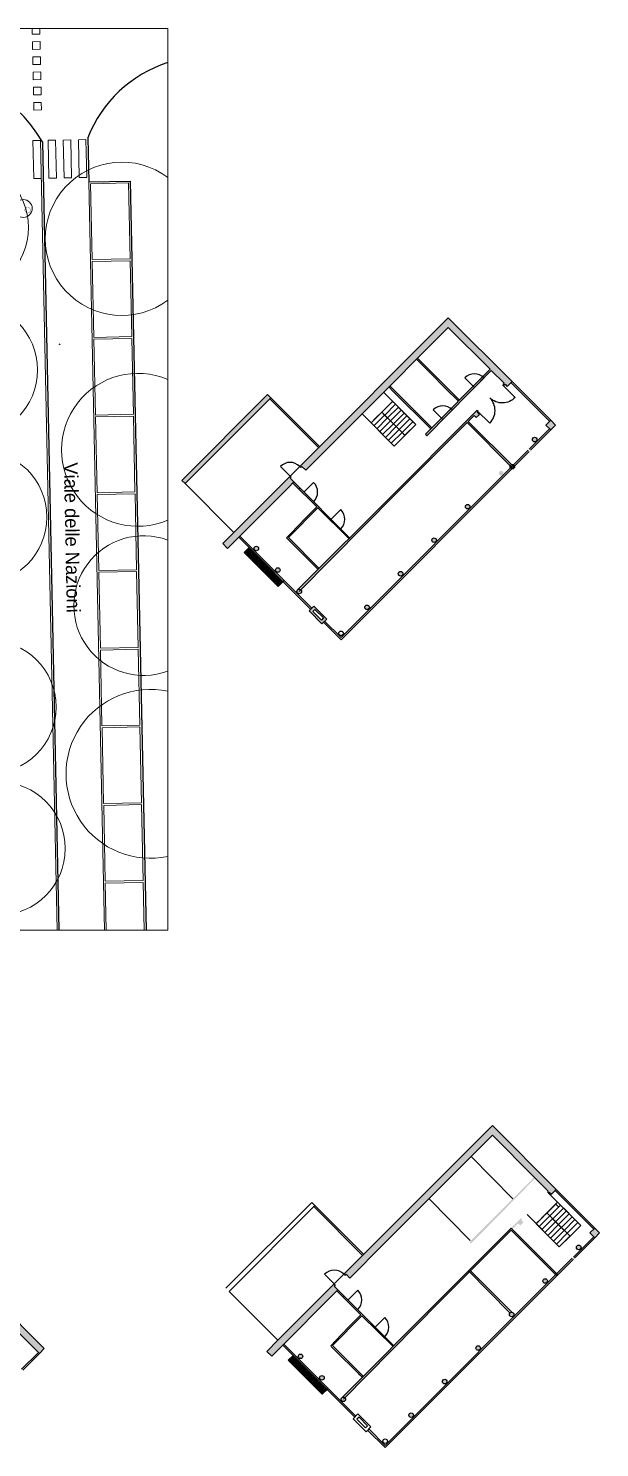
# Model space of a CAD drawing. Header units: millimetres. Extents: x 1055 to 35274, y -3049 to 16218.
# Drawn here: x 8588 to 12356, y -2287 to 7062 of the extents above; entities that cross this region are included whole.
import ezdxf

# ---------------------------------------------------------------- set-up
doc = ezdxf.new("R2010")
doc.units = ezdxf.units.MM
for name, color, linetype in [('1', 1, 'Continuous'), ('glass', 4, 'Continuous'), ('infissi', 8, 'Continuous'), ('linee a vista', 5, 'Continuous'), ('sectioned walls', 7, 'Continuous')]:
    doc.layers.add(name, color=color, linetype=linetype)
for name, color, linetype, lineweight in [('Alberi', 84, 'Continuous', 9), ('Cartiglio', 8, 'Continuous', 9), ('L2_VISTA', 2, 'Continuous', 25), ('L2_VISTA_SOTTILI', 1, 'Continuous', 9), ('Testo', 8, 'Continuous', 9)]:
    doc.layers.add(name, color=color, linetype=linetype, lineweight=lineweight)
doc.styles.get("Standard").update_dxf_attribs({"font": 'arial.ttf'})
pattern_1 = [(0, (-2e-12, 0), (0, 6.985), [5.08, -1.905]), (90, (-2e-12, 0), (-6.985, 4e-16), [5.08, -1.905])]
pattern_2 = [(0, (290.721, -5321.4404), (0, 6.985), [5.08, -1.905]), (90, (290.721, -5321.4404), (-6.985, 4e-16), [5.08, -1.905])]

# ---------------------------------------------------------------- blocks, each defined once
blk = doc.blocks.new('door')
at = {"layer": 'infissi'}
blk.add_line((0, 0), (-82.8, 82.8), dxfattribs=at)
blk.add_arc((-1.4, -2.1), 117.6, 133.79336, 224.77391, dxfattribs=at)
blk = doc.blocks.new('COCO')
at = {"layer": '1'}
for p, q in [((-1802, 258), (-1909, 140)), ((-1760, 269), (-1836, 95)), ((-1784, 262), (-1834, 312)), ((-1714, 281), (-1776, 347)), ((-1688, 287), (-1770, 54)), ((-1649, 296), (-1726, 378)), ((-1624, 302), (-1705, 14)), ((-1591, 309), (-1670, 408)), ((-1552, 318), (-1638, -27)), ((-1537, 321), (-1602, 425)), ((-1488, 332), (-1562, -74)), ((-1468, 337), (-1543, 440)), ((-1440, 341), (-1486, -121)), ((-1399, 346), (-1485, 455)), ((-1353, 352), (-1430, 469)), ((-1393, 347), (-1400, -120)), ((-1258, 364), (-1380, 481)), ((-1343, 353), (-1296, -114)), ((-1168, 362), (-1276, 508)), ((-1266, 364), (-1241, -110)), ((-1109, 361), (-1204, 526)), ((-1161, 362), (-1184, -107)), ((-1074, 360), (-1120, -103)), ((-1023, 350), (-1110, 515)), ((-1001, 346), (-1064, -99)), ((-961, 338), (-1032, 503)), ((-922, 330), (-1000, -95)), ((-849, 311), (-961, -93)), ((-885, 323), (-953, 492)), ((-784, 289), (-889, -88)), ((-796, 293), (-875, 480)), ((-715, 266), (-825, -84)), ((-708, 264), (-808, 471)), ((-653, 244), (-760, -80)), ((-647, 242), (-745, 461)), ((-587, 217), (-705, -75)), ((-701, 1613), (-703, 1749)), ((-571, 210), (-665, 450)), ((-653, 1560), (-589, 1732)), ((-522, 190), (-641, -69)), ((-620, 1524), (-502, 1718)), ((-508, 184), (-591, 439)), ((-581, 1481), (-385, 1688)), ((-465, 166), (-569, -62)), ((-538, 1425), (-342, 1619)), ((-432, 153), (-528, 407)), ((-494, 1365), (-308, 1564)), ((-409, 143), (-490, -55)), ((-461, 1316), (-263, 1492)), ((-341, 100), (-436, 354)), ((-423, 1244), (-218, 1419)), ((-336, 111), (-401, -46)), ((-387, 1179), (-186, 1367)), ((-285, 89), (-365, 313)), ((-357, 1103), (-145, 1302)), ((-277, 85), (-347, -41)), ((-332, 1039), (-109, 1244)), ((-314, 993), (-85, 1192)), ((-294, 929), (-72, 1136)), ((-225, 62), (-286, -36)), ((-271, 853), (-54, 1060)), ((-225, 62), (-268, 257)), ((-246, 775), (-34, 970)), ((-171, 38), (-226, -30)), ((-221, 688), (-14, 883)), ((-204, 624), (-1, 827)), ((-157, 32), (-191, 212)), ((-185, 555), (17, 751)), ((-129, 20), (-172, -25)), ((-162, 467), (35, 673)), ((-149, 421), (48, 617)), ((-108, 10), (-131, 126)), ((-130, 346), (60, 562)), ((-107, 259), (72, 435)), ((-82, 160), (43, 310)), ((-65, 93), (3, 137)), ((47, 69), (7, 150)), ((83, 104), (25, 220)), ((123, 144), (50, 322)), ((60, 81), (150, 40)), ((73, -30), (109, 41)), ((176, 196), (87, 466)), ((95, 116), (221, 59)), ((141, -40), (277, 100)), ((147, 167), (313, 59)), ((247, 264), (148, 548)), ((193, 212), (359, 116)), ((312, 325), (209, 614)), ((234, 252), (416, 151)), ((242, -55), (398, 143)), ((378, 387), (263, 673)), ((300, 314), (475, 175)), ((443, 447), (318, 733)), ((331, -67), (526, 145)), ((341, 352), (475, 208)), ((507, 500), (380, 800)), ((402, 409), (624, 267)), ((408, -79), (581, 139)), ((577, 557), (441, 867)), ((450, 454), (647, 323)), ((455, -86), (638, 132)), ((509, 502), (699, 348)), ((636, 603), (529, 921)), ((545, -100), (717, 122)), ((560, 543), (755, 377)), ((615, 588), (824, 413)), ((615, -111), (795, 113)), ((707, 647), (647, 960)), ((680, 630), (938, 472)), ((681, -121), (852, 106)), ((769, 685), (716, 982)), ((736, 665), (989, 499)), ((770, -137), (942, 96)), ((836, 717), (786, 1005)), ((816, 709), (1035, 523)), ((851, -152), (1032, 85)), ((919, 751), (876, 1034)), ((907, 746), (1123, 551)), ((929, -167), (1110, 76)), ((984, 773), (957, 1061)), ((994, -180), (1167, 69)), ((1003, 778), (1182, 561)), ((1054, 790), (1038, 1087)), ((1042, -193), (1222, 51)), ((1096, 799), (1296, 578)), ((1108, -211), (1284, 21)), ((1125, 806), (1129, 1116)), ((1159, 814), (1366, 589)), ((1206, 821), (1226, 1112)), ((1261, 828), (1435, 600)), ((1274, 830), (1321, 1100)), ((1343, 840), (1423, 1087)), ((1353, 841), (1505, 610)), ((1400, 848), (1516, 1075)), ((1434, 851), (1584, 623)), ((1482, 856), (1602, 1057)), ((1514, 860), (1639, 697)), ((1574, 866), (1639, 1004)), ((1606, 869), (1684, 795)), ((-1582, -1073), (-1455, -1052)), ((-1581, -1142), (-1507, -1137)), ((-1580, -1201), (-1527, -1178)), ((-1574, -1003), (-1409, -982)), ((-1544, -1198), (-1451, -1454)), ((-1535, -949), (-1358, -906)), ((-1505, -1134), (-1385, -1404)), ((-1482, -877), (-1307, -842)), ((-1465, -1068), (-1330, -1362)), ((-1429, -803), (-1249, -772)), ((-1420, -998), (-1285, -1328)), ((-1383, -943), (-1225, -1283)), ((-1374, -727), (-1190, -717)), ((-1347, -690), (-1112, -647)), ((-1329, -870), (-1186, -1253)), ((-1308, -636), (-1023, -599)), ((-1276, -804), (-1140, -1218)), ((-1214, -739), (-1069, -1164)), ((-1197, -568), (-949, -552)), ((-1164, -693), (-1028, -1135)), ((-1100, -638), (-969, -1098)), ((-1059, -485), (-922, -512)), ((-1027, -585), (-880, -1043)), ((-995, -446), (-851, -469)), ((-954, -532), (-847, -1022)), ((-924, -403), (-784, -428)), ((-888, -492), (-784, -983)), ((-872, -372), (-719, -388)), ((-834, -458), (-733, -951)), ((-831, -348), (-646, -348)), ((-755, -410), (-652, -900)), ((-726, -284), (-584, -312)), ((-696, -375), (-594, -865)), ((-679, -258), (-521, -277)), ((-625, -336), (-543, -833)), ((-600, -219), (-479, -253)), ((-553, -295), (-480, -778)), ((-532, -186), (-412, -215)), ((-481, -254), (-422, -720)), ((-461, -151), (-335, -174)), ((-414, -216), (-307, -607)), ((-406, -124), (-263, -134)), ((-345, -179), (-260, -559)), ((-322, -83), (-203, -101)), ((-280, -143), (-213, -513)), ((-253, -54), (-125, -58)), ((-217, -109), (-156, -440)), ((-148, -71), (-136, -367)), ((96, -161), (-70, -455)), ((43, -103), (-65, -379)), ((144, -214), (-39, -542)), ((194, -269), (-10, -601)), ((246, -327), (19, -661)), ((147, -120), (25, -83)), ((203, -171), (85, -149)), ((298, -384), (91, -806)), ((353, -446), (127, -879)), ((269, -237), (131, -199)), ((408, -508), (169, -952)), ((312, -280), (186, -261)), ((462, -569), (207, -998)), ((368, -336), (245, -325)), ((507, -621), (250, -1051)), ((422, -390), (296, -382)), ((565, -692), (310, -1125)), ((484, -452), (329, -419)), ((606, -741), (348, -1172)), ((520, -492), (376, -472)), ((655, -801), (395, -1230)), ((707, -875), (420, -1260)), ((599, -586), (424, -526)), ((630, -623), (479, -588)), ((759, -948), (485, -1341)), ((668, -669), (528, -647)), ((802, -1021), (529, -1395)), ((834, -1081), (558, -1436)), ((722, -733), (578, -707)), ((871, -1163), (608, -1510)), ((770, -790), (631, -771)), ((900, -1242), (641, -1558)), ((873, -913), (644, -818)), ((927, -1328), (668, -1598)), ((956, -1014), (699, -886)), ((944, -1393), (710, -1661)), ((965, -1474), (741, -1708)), ((975, -1077), (768, -961)), ((981, -1549), (780, -1765)), ((989, -1122), (818, -1052)), ((996, -1622), (826, -1834)), ((1016, -1212), (856, -1123)), ((1043, -1298), (888, -1208)), ((1069, -1384), (916, -1285)), ((1088, -1448), (939, -1374)), ((1074, -1516), (960, -1455)), ((1050, -1581), (981, -1552)), ((1030, -1636), (987, -1598)), ((1187, -233), (1353, -12)), ((1256, -261), (1407, -38)), ((1331, -291), (1485, -75)), ((1384, -319), (1562, -112)), ((1449, -356), (1620, -140)), ((1509, -393), (1693, -175)), ((1555, -426), (1736, -289)), ((1595, -455), (1759, -373)), ((1653, -497), (1789, -484))]:
    blk.add_line(p, q, dxfattribs=at)
for points in [[(-52, -14), (-397, 138), (-667, 250), (-885, 323), (-1075, 360), (-1260, 364), (-1462, 338), (-1705, 283), (-2012, 203)], [(-455, 1304), (-870, 1356)], [(-498, 1370), (-868, 1424)], [(-551, 1443), (-866, 1504)], [(-617, 1521), (-864, 1583)], [(-710, 1623), (-862, 1672)], [(-423, 1244), (-862, 1286)], [(-35, -24), (-146, 408), (-235, 738), (-312, 988), (-387, 1179), (-470, 1332), (-570, 1468), (-696, 1609), (-859, 1774)], [(-389, 1182), (-838, 1222)], [(-363, 1118), (-810, 1147)], [(-336, 1049), (-781, 1068)], [(-305, 964), (-753, 994)], [(-281, 886), (-713, 887)], [(-261, 821), (-684, 808)], [(-237, 745), (-657, 741)], [(-221, 688), (-630, 679)], [(-207, 634), (-592, 594)], [(-192, 580), (-561, 527)], [(-174, 514), (-526, 449)], [(-154, 437), (-498, 386)], [(-136, 372), (-469, 322)], [(-119, 305), (-409, 256)], [(-102, 237), (-326, 193)], [(-82, 162), (-256, 141)], [(-126, -10), (-80, 82), (-23, 59), (139, 36), (36, -10), (-33, -56), (23, -218), (-69, -185), (-80, -116), (-103, -370), (-139, -80), (-254, -33), (-92, 23)], [(-69, 108), (-180, 84)], [(-34, -11), (235, 253), (448, 452), (627, 598), (792, 699), (963, 768), (1162, 815), (1409, 849), (1724, 881)], [(-40, -12), (-431, -226), (-729, -394), (-952, -531), (-1119, -651), (-1247, -769), (-1354, -899), (-1458, -1057), (-1578, -1255)], [(-47, -13), (394, -76), (732, -129), (989, -179), (1187, -233), (1348, -298), (1495, -383), (1648, -493), (1830, -637)], [(-40, -12), (260, -341), (487, -597), (654, -799), (772, -967), (855, -1120), (914, -1278), (962, -1461), (1011, -1687)], [(87, -32), (76, -145)], [(143, -40), (141, -215)], [(220, -51), (201, -279)], [(289, -61), (272, -355)], [(358, -71), (344, -407)], [(425, -81), (411, -429)], [(503, -93), (477, -450)], [(570, -104), (558, -477)], [(625, -113), (628, -499)], [(681, -121), (717, -528)], [(740, -131), (781, -549)], [(818, -146), (851, -568)], [(884, -159), (933, -589)], [(964, -174), (1043, -617)], [(1053, -196), (1120, -636)], [(1124, -216), (1202, -657)], [(1191, -234), (1279, -676)], [(1256, -261), (1345, -693)], [(1318, -286), (1416, -693)], [(1389, -322), (1483, -684)], [(1467, -367), (1562, -673)], [(1552, -424), (1641, -663)], [(1664, -506), (1728, -651)]]:
    blk.add_lwpolyline(points, dxfattribs=at)

msp = doc.modelspace()

# ---------------------------------------------------------------- hatches: boundary and pattern name
at = {"lineweight": 0}
h = msp.add_hatch(dxfattribs=at)
h.set_pattern_fill('ANGLE', color=250)
h.set_pattern_definition(pattern_1)
h.paths.add_polyline_path([(11357.693, 5156.004), (10378.35, 4176.662), (10385.421, 4169.59), (10392.492, 4176.662), (10417.241, 4151.913), (10643.515, 4378.187), (10788.525, 4523.197), (11357.693, 5092.365), (11633.465, 4816.593), (11207.026, 4388.567), (11216.985, 4378.644), (11640.536, 4809.522), (11725.389, 4724.669), (11720.085, 4719.366), (11727.156, 4712.295), (11732.46, 4717.598), (11746.602, 4703.456), (11778.422, 4735.276)])
h.paths.add_polyline_path([(10297.033, 4031.705), (10304.104, 4038.776), (10339.459, 4074.131), (10314.711, 4098.88), (10321.782, 4105.951), (10314.711, 4113.022), (9943.48, 3741.791), (9975.299, 3709.971)])
h.paths.add_polyline_path([(9975.299, 3709.971), (9943.48, 3741.791), (9911.66, 3709.971), (9941.664, 3680.022)])
h.paths.add_polyline_path([(11011.445, 3996.115), (11481.207, 4466.338), (11474.132, 4473.413), (11011.609, 4010.093), (11004.538, 4003.022), (10364.215, 3363.495, -0.41252155), (10385.366, 3363.543)])
h.paths.add_polyline_path([(11488.274, 4473.413), (11481.207, 4466.338), (11774.653, 4172.893), (11781.724, 4179.964)])
h.paths.add_polyline_path([(11788.795, 4172.893), (11781.724, 4179.964), (11774.653, 4172.893), (11781.724, 4165.821)])
h.paths.add_polyline_path([(11562.521, 4519.375), (11548.379, 4533.517), (11553.682, 4538.82), (11546.611, 4545.891), (11474.132, 4473.413), (11481.207, 4466.338), (11488.274, 4473.413), (11527.165, 4512.304), (11541.307, 4498.162)], flags=17)
h.paths.add_polyline_path([(12064.8, 4448.898), (12032.93, 4480.768), (12001.11, 4448.948), (12032.98, 4417.078)])
h.paths.add_polyline_path([(11911.864, 4353.488, 1), (11941.864, 4353.488, 1)])
h.paths.add_polyline_path([(11690.893, 4132.518, 1), (11720.893, 4132.518, 1)])
h.paths.add_polyline_path([(11469.922, 3911.547, 1), (11499.922, 3911.547, 1)])
h.paths.add_polyline_path([(11248.951, 3690.576, 1), (11278.951, 3690.576, 1)], flags=17)
h.paths.add_polyline_path([(11057.98, 3469.605, 1), (11027.98, 3469.605, 1)], flags=17)
h.paths.add_polyline_path([(10807.01, 3248.634, 1), (10837.01, 3248.634, 1)])
h.paths.add_polyline_path([(10389.815, 3352.882, 1), (10359.815, 3352.882, 1)])
h.paths.add_polyline_path([(10248.393, 3494.303, 1), (10218.393, 3494.303, 1)])
h.paths.add_polyline_path([(10106.972, 3635.725, 1), (10076.972, 3635.725, 1)])
h = msp.add_hatch(dxfattribs=at)
h.set_pattern_fill('ANGLE', color=250)
h.set_pattern_definition(pattern_1)
h.paths.add_polyline_path([(11155.036, 4889.708), (11147.452, 4882.124), (11239.215, 4790.702), (11339.565, 4690.724), (11381.846, 4648.6), (11388.982, 4655.762)])
h.paths.add_polyline_path([(11388.903, 4655.684), (11381.846, 4648.6), (11424.126, 4606.475), (11431.184, 4613.56)])
h.paths.add_polyline_path([(10972.887, 4707.558), (10965.356, 4700.027), (10994.325, 4671.058), (11118.32, 4547.522), (11125.621, 4554.823)])
h.paths.add_polyline_path([(11125.391, 4554.594), (11118.32, 4547.522), (11242.315, 4423.987), (11249.373, 4431.072)])
h.paths.add_polyline_path([(10187.431, 4629.21), (10166.218, 4650.423), (9600.533, 4084.738), (9621.746, 4063.524)])
h.paths.add_polyline_path([(10339.459, 4074.131), (10332.364, 4067.035), (10372.429, 4027.457), (10379.256, 4034.285)])
h.paths.add_polyline_path([(10379.256, 4034.285), (10372.429, 4027.457), (10490.996, 3910.33), (10497.034, 3916.36)])
h.paths.add_polyline_path([(10503.564, 3909.823), (10497.034, 3916.36), (10490.996, 3910.33), (10497.593, 3903.814), (10501.02, 3907.282)])
h.paths.add_polyline_path([(10497.593, 3903.814), (10490.996, 3910.33), (10414.68, 3834.109), (10421.751, 3827.038)])
h.paths.add_polyline_path([(10421.751, 3827.038), (10414.68, 3834.109), (10321.387, 3736.531), (10291.287, 3705.804), (10295.405, 3701.68), (10498.86, 3497.973), (10505.935, 3505.039), (10303.696, 3707.53)])
h.paths.add_polyline_path([(10503.564, 3909.823), (10501.02, 3907.282), (10497.593, 3903.814), (10702.519, 3701.379), (10707.139, 3705.993)])
h.paths.add_polyline_path([(10478.381, 3235.174), (10464.239, 3221.032), (10520.807, 3164.463), (10534.949, 3178.605)], flags=0)
h.paths.add_polyline_path([(10471.31, 3256.387), (10439.49, 3224.567), (10524.343, 3139.715), (10556.162, 3171.534)])
h.paths.add_polyline_path([(10478.381, 3235.174), (10534.949, 3178.605), (10520.807, 3164.463), (10464.239, 3221.032)], flags=16)
h.paths.add_polyline_path([(4064.26, 4063.524), (4057.189, 4056.453), (4364.78, 3748.862), (4371.851, 3755.933)])
h = msp.add_hatch(dxfattribs=at)
h.set_pattern_fill('ANGLE', color=250)
h.set_pattern_definition(pattern_1)
h.paths.add_polyline_path([(10043.715, 3641.556), (10011.895, 3609.736), (10092.349, 3529.282), (10124.169, 3561.101)])
h.paths.add_polyline_path([(10124.169, 3561.101), (10092.349, 3529.282), (10235.881, 3385.75), (10267.701, 3417.57)])
h = msp.add_hatch(dxfattribs=at)
h.set_pattern_fill('ANGLE', color=250)
h.set_pattern_definition(pattern_2)
h.paths.add_polyline_path([(11648.414, -165.436), (10669.072, -1144.779), (10676.143, -1151.85), (10683.214, -1144.779), (10707.962, -1169.528), (10934.237, -943.253), (11079.247, -798.243), (11648.414, -229.076), (11924.186, -504.847), (11497.747, -932.874), (11507.706, -942.796), (11931.257, -511.918), (12016.11, -596.771), (12010.807, -602.074), (12017.878, -609.145), (12023.181, -603.842), (12037.323, -617.984), (12069.143, -586.165)])
h.paths.add_polyline_path([(10587.754, -1289.736), (10594.825, -1282.665), (10630.181, -1247.309), (10605.432, -1222.561), (10612.503, -1215.49), (10605.432, -1208.418), (10234.201, -1579.65), (10266.021, -1611.469)])
h.paths.add_polyline_path([(10266.021, -1611.469), (10234.201, -1579.65), (10202.381, -1611.469), (10232.385, -1641.418)])
h.paths.add_polyline_path([(11302.167, -1325.326), (11771.928, -855.102), (11764.854, -848.027), (11302.33, -1311.347), (11295.259, -1318.418), (10654.936, -1957.945, -0.41252155), (10676.088, -1957.897)])
h.paths.add_polyline_path([(11778.996, -848.027), (11771.928, -855.102), (12065.374, -1148.548), (12072.445, -1141.477)])
h.paths.add_polyline_path([(12079.516, -1148.548), (12072.445, -1141.477), (12065.374, -1148.548), (12072.445, -1155.619)])
h.paths.add_polyline_path([(11853.242, -802.066), (11839.1, -787.923), (11844.403, -782.62), (11837.332, -775.549), (11764.854, -848.027), (11771.928, -855.102), (11778.996, -848.027), (11817.887, -809.137), (11832.029, -823.279)], flags=17)
h.paths.add_polyline_path([(12355.521, -872.543), (12323.651, -840.673), (12291.831, -872.493), (12323.701, -904.363)])
h.paths.add_polyline_path([(12202.585, -967.952, 1), (12232.585, -967.952, 1)])
h.paths.add_polyline_path([(11981.614, -1188.923, 1), (12011.614, -1188.923, 1)])
h.paths.add_polyline_path([(11760.643, -1409.894, 1), (11790.643, -1409.894, 1)])
h.paths.add_polyline_path([(11539.673, -1630.865, 1), (11569.673, -1630.865, 1)], flags=17)
h.paths.add_polyline_path([(11348.702, -1851.835, 1), (11318.702, -1851.835, 1)], flags=17)
h.paths.add_polyline_path([(11097.731, -2072.806, 1), (11127.731, -2072.806, 1)])
h.paths.add_polyline_path([(10680.536, -1968.558, 1), (10650.536, -1968.558, 1)])
h.paths.add_polyline_path([(10539.115, -1827.137, 1), (10509.115, -1827.137, 1)])
h.paths.add_polyline_path([(10397.693, -1685.716, 1), (10367.693, -1685.716, 1)])
h = msp.add_hatch(color=250)
h.dxf.hatch_style = 1
h.paths.add_polyline_path([(7986.328, -927.436), (7137.8, -1775.964), (6794.853, -1433.017), (6229.168, -1998.703), (6257.452, -2026.987), (6264.523, -2019.916), (6257.452, -2012.845), (6808.995, -1461.302), (7130.729, -1783.035), (6985.772, -1927.992), (7010.521, -1952.741), (6999.914, -1963.348), (7003.45, -1966.883), (7006.985, -1970.419), (7017.592, -1959.812), (7300.435, -2242.655), (7661.062, -1882.027), (7668.069, -1875.021), (7661.059, -1867.888), (7385.28, -1592.33), (7385.189, -1592.24), (7385.305, -1592.128), (7417.697, -1560.78), (7558.502, -1418.745), (7597.443, -1380.109), (7880.135, -1662.721), (7880.253, -1662.836), (8269.171, -1273.918), (8661.615, -1666.363), (8693.435, -1634.543)])
h.paths.add_polyline_path([(8262.1, -1266.847), (8134.821, -1394.127), (7859.049, -1118.355), (7986.328, -991.076)], flags=16)
h.paths.add_polyline_path([(8127.75, -1401.198), (7880.262, -1648.685), (7604.491, -1372.913), (7851.978, -1125.426)], flags=16)
h.paths.add_polyline_path([(7653.988, -1874.959), (7300.435, -2228.513), (7024.663, -1952.741), (7378.216, -1599.188)], flags=16)
h = msp.add_hatch(dxfattribs=at)
h.set_pattern_fill('ANGLE', color=250)
h.set_pattern_definition(pattern_2)
h.paths.add_polyline_path([(10334.436, -1679.885), (10302.616, -1711.705), (10383.071, -1792.159), (10414.89, -1760.339)])
h.paths.add_polyline_path([(10414.89, -1760.339), (10383.071, -1792.159), (10526.602, -1935.691), (10558.422, -1903.871)])
at = {"layer": 'sectioned walls', "lineweight": 0, "true_color": 0x2776bb}
h = msp.add_hatch(dxfattribs=at)
h.set_pattern_fill('ANGLE', color=152)
h.set_pattern_definition(pattern_1)
h.paths.add_polyline_path([(9975.299, 3709.971), (10297.033, 4031.705), (10304.104, 4038.776), (10339.459, 4074.131), (10314.711, 4098.88), (10321.782, 4105.951), (10314.711, 4113.022), (9943.48, 3741.791), (9870.029, 3668.835), (9900.068, 3638.851), (9902.162, 3636.728), (9903.114, 3637.653)])
h = msp.add_hatch(color=152, dxfattribs=at)
h.dxf.hatch_style = 1
h.paths.add_polyline_path([(10297.033, 4031.705), (10304.104, 4038.776), (10339.459, 4074.131), (10314.711, 4098.88), (10321.782, 4105.951), (10314.711, 4113.022), (9943.48, 3741.791), (9870.029, 3668.835), (9902.179, 3636.744), (9903.114, 3637.653), (9975.299, 3709.971)])
at = {"layer": 'sectioned walls', "lineweight": 0, "true_color": 0x000000}
h = msp.add_hatch(color=18, dxfattribs=at)
h.dxf.hatch_style = 1
h.paths.add_polyline_path([(10297.033, 4031.705), (10304.104, 4038.776), (10339.459, 4074.131), (10314.711, 4098.88), (10321.782, 4105.951), (10314.711, 4113.022), (9943.48, 3741.791), (9870.029, 3668.835), (9900.068, 3638.851), (9902.162, 3636.728), (9903.114, 3637.653), (9975.299, 3709.971)])
at = {"layer": 'sectioned walls', "lineweight": 0, "true_color": 0x2776bb}
h = msp.add_hatch(dxfattribs=at)
h.set_pattern_fill('ANGLE', color=152)
h.set_pattern_definition(pattern_2)
h.paths.add_polyline_path([(10266.021, -1611.469), (10587.754, -1289.736), (10594.825, -1282.665), (10630.181, -1247.309), (10605.432, -1222.561), (10612.503, -1215.49), (10605.432, -1208.418), (10234.201, -1579.65), (10160.751, -1652.606), (10190.789, -1682.589), (10192.884, -1684.713), (10193.835, -1683.787)])
h = msp.add_hatch(color=152, dxfattribs=at)
h.dxf.hatch_style = 1
h.paths.add_polyline_path([(10587.754, -1289.736), (10594.825, -1282.665), (10630.181, -1247.309), (10605.432, -1222.561), (10612.503, -1215.49), (10605.432, -1208.418), (10234.201, -1579.65), (10160.751, -1652.606), (10192.9, -1684.696), (10193.835, -1683.787), (10266.021, -1611.469)])
at = {"layer": 'sectioned walls', "lineweight": 0, "true_color": 0x000000}
h = msp.add_hatch(color=18, dxfattribs=at)
h.dxf.hatch_style = 1
h.paths.add_polyline_path([(10587.754, -1289.736), (10594.825, -1282.665), (10630.181, -1247.309), (10605.432, -1222.561), (10612.503, -1215.49), (10605.432, -1208.418), (10234.201, -1579.65), (10160.751, -1652.606), (10190.789, -1682.589), (10192.884, -1684.713), (10193.835, -1683.787), (10266.021, -1611.469)])

# ---------------------------------------------------------------- linework, layer by layer
at = {"lineweight": 0}
for p, q in [((11147.452, 4882.124), (11239.215, 4790.702)), ((11431.184, 4613.56), (11155.036, 4889.708)), ((11633.465, 4816.593), (11207.026, 4388.567)), ((11640.536, 4809.522), (11216.985, 4378.644)), ((11339.565, 4690.724), (11239.215, 4790.702)), ((10994.325, 4671.058), (10965.356, 4700.027)), ((11249.373, 4431.072), (10972.887, 4707.558)), ((11339.565, 4690.724), (11424.126, 4606.475)), ((10994.325, 4671.058), (11242.315, 4423.987)), ((11388.903, 4655.684), (11431.184, 4613.56)), ((11125.391, 4554.594), (11249.373, 4431.072)), ((11207.026, 4388.567), (11216.985, 4378.644)), ((9600.533, 4084.738), (9621.746, 4063.524)), ((10304.104, 4038.776), (10297.033, 4031.705)), ((10372.185, 4027.213), (10332.364, 4067.035)), ((10332.364, 4067.035), (10490.996, 3910.33)), ((10339.459, 4074.131), (10707.139, 3705.993)), ((10379.256, 4034.285), (10372.185, 4027.213)), ((10497.593, 3903.814), (10303.696, 3707.53)), ((10414.68, 3834.109), (10321.387, 3736.531)), ((10414.68, 3834.109), (10490.996, 3910.33)), ((10497.593, 3903.814), (10702.519, 3701.379)), ((9943.48, 3741.791), (9870.028, 3668.834)), ((9870.064, 3668.8), (9900.068, 3638.851)), ((9903.114, 3637.653), (9975.299, 3709.971)), ((10321.387, 3736.531), (10291.287, 3705.804)), ((10291.287, 3705.804), (10295.405, 3701.68)), ((10498.86, 3497.973), (10295.405, 3701.68)), ((10303.696, 3707.53), (10505.935, 3505.039)), ((10043.715, 3641.556), (10011.895, 3609.736)), ((10011.895, 3609.736), (10092.349, 3529.282)), ((10092.349, 3529.282), (10235.881, 3385.75)), ((10475.558, 3521.303), (10475.558, 3521.303)), ((10475.558, 3521.303), (10498.86, 3497.973)), ((10235.881, 3385.75), (10274.772, 3424.641)), ((10594.825, -1282.665), (10587.754, -1289.736)), ((10662.907, -1294.227), (10623.085, -1254.405)), ((10623.085, -1254.405), (10781.718, -1411.11)), ((10630.181, -1247.309), (10997.861, -1615.447)), ((10669.978, -1287.156), (10662.907, -1294.227)), ((10788.315, -1417.627), (10594.417, -1613.91)), ((10705.401, -1487.331), (10612.108, -1584.909)), ((10705.401, -1487.331), (10781.718, -1411.11)), ((10788.315, -1417.627), (10993.24, -1620.062)), ((10234.201, -1579.65), (10160.749, -1652.607)), ((10612.108, -1584.909), (10582.008, -1615.637)), ((10160.785, -1652.64), (10190.789, -1682.589)), ((10193.835, -1683.787), (10266.021, -1611.469)), ((10334.436, -1679.885), (10302.616, -1711.705)), ((10582.008, -1615.637), (10586.127, -1619.76)), ((10789.581, -1823.468), (10586.127, -1619.76)), ((10594.417, -1613.91), (10796.656, -1816.401)), ((10302.616, -1711.705), (10383.071, -1792.159)), ((10383.071, -1792.159), (10526.602, -1935.691)), ((10766.279, -1800.137), (10766.279, -1800.137)), ((10766.279, -1800.137), (10789.581, -1823.468)), ((10526.602, -1935.691), (10565.493, -1896.8))]:
    msp.add_line(p, q, dxfattribs=at)
for p, q in [((10919.078, 4534.176), (10989.496, 4605.289)), ((11142.783, 4452.571), (10929.33, 4665.232)), ((10788.525, 4523.197), (11000.657, 4311.065)), ((10880.365, 4495.938), (10848.04, 4463.682)), ((10880.365, 4495.938), (10919.078, 4534.176)), ((11071.72, 4381.818), (10919.078, 4534.176)), ((11000.657, 4311.065), (11142.783, 4452.571)), ((11481.207, 4466.338), (11011.445, 3996.115)), ((11474.132, 4473.413), (11011.609, 4010.093)), ((11004.538, 4003.022), (10364.215, 3363.495)), ((11011.445, 3996.115), (10374.815, 3352.882)), ((12231.425, -822.65), (12017.973, -609.989)), ((11969.008, -779.283), (12007.721, -741.045)), ((11995.7, -753.409), (12066.118, -682.296)), ((12160.363, -893.403), (12007.721, -741.045)), ((11771.927, -840.971), (11302.33, -1311.347)), ((11877.168, -752.024), (12089.3, -964.156)), ((11969.008, -779.283), (11936.682, -811.539)), ((12089.3, -964.156), (12231.425, -822.65)), ((11771.928, -855.102), (11302.167, -1325.326)), ((11295.259, -1318.418), (10654.936, -1957.945)), ((11302.167, -1325.326), (10665.536, -1968.558))]:
    msp.add_line(p, q)
at = {"layer": 'Alberi', "lineweight": 5}
for centre in [(8150.103, 5750.538), (8210.887, 4812.231), (8271.67, 3842.946), (8332.453, 2592.104), (8393.237, 1659.518)]:
    msp.add_circle(centre, 438.818, dxfattribs=at)
for centre, radius, start, end in [((9204.855, 5676.131), 504.973, 53.1390455, 306.8609545), ((9310.789, 4285.88), 503.686, 66.977533, 293.022467), ((9348.413, 3259.799), 460.145, 69.7368816, 290.2631184), ((9393.315, 2151.544), 556.522, 78.1311006, 281.8688994)]:
    msp.add_arc(centre, radius, start, end, dxfattribs=at)
at = {"layer": 'Cartiglio'}
msp.add_lwpolyline([(1097.776, 1122.111), (9507.776, 1122.111), (9507.776, 7062.111), (1097.776, 7062.111)], close=True, dxfattribs=at)
at = {"layer": 'glass'}
for p, q in [((11884.488, 4282.728), (10650.586, 3048.826)), ((11891.559, 4275.656), (10650.586, 3034.684)), ((10450.096, 3235.174), (9975.299, 3709.971)), ((10457.168, 3242.245), (9982.37, 3717.042)), ((10650.586, 3034.684), (10534.949, 3150.321)), ((10650.586, 3048.826), (10542.02, 3157.392)), ((12175.209, -1038.713), (10941.308, -2272.614)), ((12182.28, -1045.784), (10941.308, -2286.756)), ((8654.544, -1659.292), (8544.059, -1769.777)), ((8661.615, -1666.363), (8551.13, -1776.848)), ((10740.818, -2086.266), (10266.021, -1611.469)), ((10747.889, -2079.195), (10273.092, -1604.398)), ((10941.308, -2286.756), (10825.671, -2171.119)), ((10941.308, -2272.614), (10832.742, -2164.048))]:
    msp.add_line(p, q, dxfattribs=at)
at = {"layer": 'infissi'}
for p, q in [((11529.439, 4696.507), (11465.799, 4760.146)), ((11529.439, 4696.507), (11593.078, 4760.146)), ((11321.407, 4484.876), (11257.768, 4548.516)), ((11321.407, 4484.876), (11385.047, 4548.516)), ((11546.993, 4542.732), (11630.389, 4460.569)), ((10314.711, 4113.022), (10251.071, 4176.662)), ((10314.711, 4113.022), (10378.35, 4176.662)), ((10405.895, 4007.613), (10469.534, 4071.252)), ((10584.847, 3828.438), (10648.487, 3892.077)), ((10605.432, -1208.418), (10541.792, -1144.779)), ((10605.432, -1208.418), (10669.072, -1144.779)), ((10696.616, -1313.828), (10760.256, -1250.188)), ((10875.569, -1493.003), (10939.208, -1429.363))]:
    msp.add_line(p, q, dxfattribs=at)
for centre, radius, start, end in [((11529.439, 4696.507), 90, 45, 135), ((11548.461, 4544.796), 117.5, 314.2076073, 45.2131104), ((11321.407, 4484.876), 90, 45, 135), ((10314.711, 4113.022), 90, 45, 135), ((10405.895, 4007.613), 90, 315, 45), ((10584.847, 3828.438), 90, 315, 45), ((10605.432, -1208.418), 90, 45, 135), ((10696.616, -1313.828), 90, 315, 45), ((10875.569, -1493.003), 90, 315, 45)]:
    msp.add_arc(centre, radius, start, end, dxfattribs=at)
at = {"layer": 'L2_VISTA'}
for p, q in [((8680.678, 6313.709), (8790.312, 1122.111)), ((8980.171, 6340.89), (8986.307, 6050.317)), ((9260.246, 6056.102), (9364.44, 1122.111))]:
    msp.add_line(p, q, dxfattribs=at)
msp.add_lwpolyline([(8986.307, 6050.317), (9260.246, 6056.102)], dxfattribs=at)
for centre, radius, start, end in [((9767.302, 6032.448), 845.406, 107.8775357, 158.6019665), ((7900.71, 5872.65), 896.038, 29.4874469, 98.2889371)]:
    msp.add_arc(centre, radius, start, end, dxfattribs=at)
at = {"layer": 'L2_VISTA_SOTTILI'}
for p, q in [((8613.691, 7062.111), (8614.5, 7023.795)), ((8663.702, 7062.111), (8664.489, 7024.851)), ((8615.556, 6973.807), (8616.611, 6923.818)), ((8665.545, 6974.862), (8666.6, 6924.873)), ((8617.667, 6873.829), (8618.723, 6823.84)), ((8667.656, 6874.885), (8668.712, 6824.896)), ((8619.778, 6773.851), (8620.834, 6723.862)), ((8669.767, 6774.907), (8670.823, 6724.918)), ((8621.89, 6673.873), (8622.945, 6623.885)), ((8671.879, 6674.929), (8672.934, 6624.94)), ((8624.001, 6573.896), (8625.057, 6523.907)), ((8673.99, 6574.951), (8675.045, 6524.963)), ((8618.476, 6322.611), (8623.754, 6072.667)), ((8668.465, 6323.667), (8778.309, 1122.111)), ((8718.454, 6324.723), (8723.732, 6074.778)), ((8768.443, 6325.778), (8773.721, 6075.834)), ((8818.432, 6326.834), (8823.71, 6076.89)), ((8868.421, 6327.89), (8873.699, 6077.945)), ((8918.409, 6328.945), (8923.688, 6079.001)), ((8968.398, 6330.001), (8973.676, 6080.057)), ((8986.307, 6050.317), (9090.378, 1122.111)), ((8998.558, 6038.573), (9009.114, 5538.684)), ((9248.502, 6043.851), (9259.059, 5543.962)), ((9009.368, 5526.687), (9019.924, 5026.798)), ((9259.312, 5531.965), (9269.868, 5032.076)), ((9020.177, 5014.801), (9030.734, 4514.912)), ((9270.122, 5020.079), (9280.678, 4520.191)), ((9030.987, 4502.915), (9041.543, 4003.027)), ((9280.931, 4508.193), (9291.488, 4008.305)), ((9041.797, 3991.029), (9052.353, 3491.141)), ((9291.741, 3996.307), (9302.297, 3496.419)), ((9052.607, 3479.143), (9063.163, 2979.255)), ((9302.551, 3484.422), (9313.107, 2984.533)), ((9063.416, 2967.257), (9073.973, 2467.369)), ((9313.361, 2972.536), (9323.917, 2472.647)), ((9074.226, 2455.372), (9084.782, 1955.483)), ((9324.17, 2460.65), (9334.727, 1960.761)), ((9085.036, 1943.486), (9095.592, 1443.597)), ((9334.98, 1948.764), (9345.536, 1448.875)), ((9095.846, 1431.6), (9102.381, 1122.111)), ((9345.79, 1436.878), (9352.437, 1122.111))]:
    msp.add_line(p, q, dxfattribs=at)
for points in [[(8614.5, 7023.795), (8664.489, 7024.851)], [(8615.556, 6973.807), (8665.545, 6974.862)], [(8616.611, 6923.818), (8666.6, 6924.873)], [(8617.667, 6873.829), (8667.656, 6874.885)], [(8618.723, 6823.84), (8668.712, 6824.896)], [(8619.778, 6773.851), (8669.767, 6774.907)], [(8620.834, 6723.862), (8670.823, 6724.918)], [(8621.89, 6673.873), (8671.879, 6674.929)], [(8622.945, 6623.885), (8672.934, 6624.94)], [(8624.001, 6573.896), (8673.99, 6574.951)], [(8625.057, 6523.907), (8675.045, 6524.963)], [(8618.476, 6322.611), (8668.465, 6323.667)], [(8718.454, 6324.723), (8768.443, 6325.778)], [(8818.432, 6326.834), (8868.421, 6327.89)], [(8918.409, 6328.945), (8968.398, 6330.001)], [(8823.71, 6076.89), (8873.699, 6077.945)], [(8923.688, 6079.001), (8973.676, 6080.057)], [(8623.754, 6072.667), (8673.743, 6073.723)], [(8723.732, 6074.778), (8773.721, 6075.834)], [(8998.558, 6038.573), (9248.502, 6043.851)], [(9009.114, 5538.684), (9259.059, 5543.962)], [(9009.368, 5526.687), (9259.312, 5531.965)], [(9019.924, 5026.798), (9269.868, 5032.076)], [(9020.177, 5014.801), (9270.122, 5020.079)], [(9030.734, 4514.912), (9280.678, 4520.191)], [(9030.987, 4502.915), (9280.931, 4508.193)], [(9041.543, 4003.027), (9291.488, 4008.305)], [(9041.797, 3991.029), (9291.741, 3996.307)], [(9052.353, 3491.141), (9302.297, 3496.419)], [(9052.607, 3479.143), (9302.551, 3484.422)], [(9063.163, 2979.255), (9313.107, 2984.533)], [(9063.416, 2967.257), (9313.361, 2972.536)], [(9073.973, 2467.369), (9323.917, 2472.647)], [(9074.226, 2455.372), (9324.17, 2460.65)], [(9084.782, 1955.483), (9334.727, 1960.761)], [(9085.036, 1943.486), (9334.98, 1948.764)], [(9095.592, 1443.597), (9345.536, 1448.875)], [(9095.846, 1431.6), (9345.79, 1436.878)]]:
    msp.add_lwpolyline(points, dxfattribs=at)
at = {"layer": 'L2_VISTA_SOTTILI', "linetype": 'Continuous', "const_width": 1.479}
msp.add_lwpolyline([(8565.421, 5865.357, 1), (8602.367, 5864.006, 1)], format="xyb", close=True, dxfattribs=at)
at = {"layer": 'L2_VISTA_SOTTILI', "linetype": 'Continuous'}
msp.add_circle((8554.588, 5875.852), 59.152, dxfattribs=at)
at = {"layer": 'linee a vista'}
for p, q in [((11771.351, 4728.205), (12025.859, 4473.697)), ((11778.422, 4735.276), (12032.93, 4480.768)), ((10180.36, 4622.139), (10502.094, 4300.405)), ((10187.431, 4629.21), (10509.165, 4307.476)), ((11891.559, 4289.799), (12025.909, 4424.149)), ((11898.63, 4282.728), (12032.98, 4417.078)), ((9621.746, 4063.524), (9943.48, 3741.791)), ((12062.072, -593.236), (12316.58, -847.744)), ((12069.143, -586.165), (12323.651, -840.673)), ((10471.082, -699.302), (10792.815, -1021.035)), ((10478.153, -692.231), (10799.886, -1013.964)), ((12182.28, -1031.642), (12316.63, -897.291)), ((12189.351, -1038.713), (12323.701, -904.363)), ((9912.467, -1257.916), (10234.201, -1579.65))]:
    msp.add_line(p, q, dxfattribs=at)
at = {"layer": 'sectioned walls'}
for p, q in [((10378.35, 4176.662), (11357.693, 5156.004)), ((11357.693, 5156.004), (11778.422, 4735.276)), ((10788.525, 4523.197), (11357.693, 5092.365)), ((11357.693, 5092.365), (11633.465, 4816.593)), ((11640.536, 4809.522), (11725.389, 4724.669)), ((11719.987, 4719.268), (11725.389, 4724.669)), ((11727.156, 4712.295), (11720.085, 4719.366)), ((11727.156, 4712.295), (11732.46, 4717.598)), ((11732.46, 4717.598), (11746.602, 4703.456)), ((11778.422, 4735.276), (11746.602, 4703.456)), ((9600.533, 4084.738), (10166.218, 4650.423)), ((9621.746, 4063.524), (10187.431, 4629.21)), ((10166.218, 4650.423), (10187.431, 4629.21)), ((10643.515, 4378.187), (10788.525, 4523.197)), ((11474.132, 4473.413), (11546.611, 4545.891)), ((11488.274, 4473.413), (11527.165, 4512.304)), ((11541.307, 4498.162), (11527.165, 4512.304)), ((11541.307, 4498.162), (11562.521, 4519.375)), ((11553.682, 4538.82), (11546.611, 4545.891)), ((11548.379, 4533.517), (11553.682, 4538.82)), ((11562.521, 4519.375), (11548.379, 4533.517)), ((11481.207, 4466.338), (11781.724, 4165.821)), ((11488.274, 4473.413), (11788.795, 4172.893)), ((12001.11, 4448.948), (12032.93, 4480.768)), ((12001.11, 4448.948), (12032.98, 4417.078)), ((12064.8, 4448.898), (12032.93, 4480.768)), ((12032.98, 4417.078), (12064.8, 4448.898)), ((10417.241, 4151.913), (10643.515, 4378.187)), ((10385.421, 4169.59), (10378.35, 4176.662)), ((10385.421, 4169.59), (10392.492, 4176.662)), ((10417.241, 4151.913), (10392.492, 4176.662)), ((11781.724, 4165.821), (11788.795, 4172.893)), ((9943.48, 3741.791), (10314.711, 4113.022)), ((9975.299, 3709.971), (10297.033, 4031.705)), ((10304.104, 4038.776), (10339.459, 4074.131)), ((10321.782, 4105.951), (10314.711, 4113.022)), ((10321.782, 4105.951), (10314.711, 4098.88)), ((10339.459, 4074.131), (10314.711, 4098.88)), ((11004.538, 4003.022), (11011.609, 4010.093)), ((10471.31, 3256.387), (10439.49, 3224.567)), ((10439.49, 3224.567), (10524.343, 3139.715)), ((10478.381, 3235.174), (10464.239, 3221.032)), ((10520.807, 3164.463), (10464.239, 3221.032)), ((10556.162, 3171.534), (10471.31, 3256.387)), ((10534.949, 3178.605), (10478.381, 3235.174)), ((10534.949, 3178.605), (10520.807, 3164.463)), ((10556.162, 3171.534), (10524.343, 3139.715)), ((10669.072, -1144.779), (11648.414, -165.436)), ((11648.414, -165.436), (12069.143, -586.165)), ((11079.247, -798.243), (11648.414, -229.076)), ((11648.414, -229.076), (11924.186, -504.847)), ((11924.179, -504.841), (12016.11, -596.771)), ((12010.708, -602.173), (12016.11, -596.771)), ((12017.878, -609.145), (12010.807, -602.074)), ((12017.878, -609.145), (12023.181, -603.842)), ((12023.181, -603.842), (12037.323, -617.984)), ((12069.143, -586.165), (12037.323, -617.984)), ((9891.254, -1236.703), (10456.94, -671.017)), ((9912.467, -1257.916), (10478.153, -692.231)), ((10456.94, -671.017), (10478.153, -692.231)), ((10934.237, -943.253), (11079.247, -798.243)), ((11771.925, -840.97), (12079.516, -1148.548)), ((12291.831, -872.493), (12323.651, -840.673)), ((12355.521, -872.543), (12323.651, -840.673)), ((7986.328, -927.436), (8693.435, -1634.543)), ((11771.928, -855.102), (12072.445, -1155.619)), ((12291.831, -872.493), (12323.701, -904.363)), ((12323.701, -904.363), (12355.521, -872.543)), ((10707.962, -1169.528), (10934.237, -943.253)), ((10234.201, -1579.65), (10605.432, -1208.418)), ((10612.503, -1215.49), (10605.432, -1208.418)), ((10676.143, -1151.85), (10669.072, -1144.779)), ((10676.143, -1151.85), (10683.214, -1144.779)), ((10707.962, -1169.528), (10683.214, -1144.779)), ((12072.445, -1155.619), (12079.516, -1148.548)), ((8269.171, -1273.918), (8661.615, -1666.363)), ((10266.021, -1611.469), (10587.754, -1289.736)), ((10594.825, -1282.665), (10630.181, -1247.309)), ((10612.503, -1215.49), (10605.432, -1222.561)), ((10630.181, -1247.309), (10605.432, -1222.561)), ((11295.259, -1318.418), (11302.33, -1311.347)), ((8661.615, -1666.363), (8693.435, -1634.543)), ((10762.031, -2065.053), (10730.211, -2096.873)), ((10730.211, -2096.873), (10815.064, -2181.726)), ((10769.102, -2086.266), (10754.96, -2100.409)), ((10811.528, -2156.977), (10754.96, -2100.409)), ((10846.884, -2149.906), (10762.031, -2065.053)), ((10825.671, -2142.835), (10769.102, -2086.266)), ((10825.671, -2142.835), (10811.528, -2156.977)), ((10846.884, -2149.906), (10815.064, -2181.726))]:
    msp.add_line(p, q, dxfattribs=at)
at = {"layer": 'sectioned walls', "lineweight": 0}
for p, q in [((10919.023, 4534.068), (10989.702, 4604.878)), ((11008.984, 4585.667), (10938.183, 4514.866)), ((10989.702, 4604.878), (11008.984, 4585.667)), ((11008.984, 4585.667), (11047.269, 4547.453)), ((10847.953, 4463.167), (10918.632, 4533.978)), ((10847.953, 4463.167), (10918.632, 4533.978)), ((10937.914, 4514.767), (10867.113, 4443.966)), ((10937.914, 4514.767), (10867.113, 4443.966)), ((10886.271, 4424.808), (10957.006, 4495.675)), ((10886.271, 4424.808), (10957.006, 4495.675)), ((10918.632, 4533.978), (10937.914, 4514.767)), ((10918.632, 4533.978), (10937.914, 4514.767)), ((11071.619, 4381.429), (10919.167, 4534.212)), ((10937.914, 4514.767), (10976.199, 4476.553)), ((10937.914, 4514.767), (10976.199, 4476.553)), ((10957.34, 4495.708), (11028.076, 4566.575)), ((11047.269, 4547.453), (10976.432, 4476.616)), ((10997.548, 4459.91), (11066.361, 4528.361)), ((11085.18, 4509.613), (11014.308, 4438.741)), ((11033.465, 4419.583), (11104.272, 4490.521)), ((11047.269, 4547.453), (11085.145, 4509.578)), ((11085.145, 4509.578), (11123.394, 4471.328)), ((11000.55, 4310.529), (10848.098, 4463.312)), ((11000.55, 4310.529), (10848.098, 4463.312)), ((10976.199, 4476.553), (10905.363, 4405.716)), ((10976.199, 4476.553), (10905.363, 4405.716)), ((10926.478, 4389.01), (10995.291, 4457.461)), ((10926.478, 4389.01), (10995.291, 4457.461)), ((11014.11, 4438.713), (10943.238, 4367.841)), ((11014.11, 4438.713), (10943.238, 4367.841)), ((10962.396, 4348.683), (11033.202, 4419.621)), ((10962.396, 4348.683), (11033.202, 4419.621)), ((10976.199, 4476.553), (11014.075, 4438.678)), ((10976.199, 4476.553), (11014.075, 4438.678)), ((11052.378, 4400.481), (10981.488, 4329.591)), ((11052.378, 4400.481), (10981.488, 4329.591)), ((11014.075, 4438.678), (11052.325, 4400.428)), ((11014.075, 4438.678), (11052.325, 4400.428)), ((11052.325, 4400.428), (11071.499, 4381.169)), ((11052.325, 4400.428), (11071.499, 4381.169)), ((11123.447, 4471.381), (11052.557, 4400.491)), ((11142.569, 4452.07), (11071.619, 4381.429)), ((11123.394, 4471.328), (11142.569, 4452.07)), ((11071.499, 4381.169), (11000.55, 4310.529)), ((11071.499, 4381.169), (11000.55, 4310.529)), ((9900.068, 3638.851), (9902.162, 3636.728)), ((9902.162, 3636.728), (9903.114, 3637.653)), ((11936.596, -812.054), (12007.275, -741.243)), ((11936.596, -812.054), (12007.275, -741.243)), ((12007.275, -741.243), (12026.557, -760.454)), ((12007.275, -741.243), (12026.557, -760.454)), ((12007.665, -741.154), (12078.344, -670.343)), ((12160.262, -893.792), (12007.81, -741.009)), ((12097.627, -689.554), (12026.825, -760.355)), ((12045.983, -779.513), (12116.719, -708.646)), ((12135.912, -727.768), (12065.075, -798.605)), ((12066.323, -682.707), (12085.606, -701.918)), ((12086.191, -815.311), (12155.004, -746.86)), ((12097.627, -689.554), (12135.912, -727.768)), ((12135.912, -727.768), (12173.787, -765.643)), ((12089.192, -964.692), (11936.74, -811.909)), ((12089.192, -964.692), (11936.74, -811.909)), ((12026.557, -760.454), (11955.756, -831.255)), ((12026.557, -760.454), (11955.756, -831.255)), ((11974.913, -850.413), (12045.649, -779.546)), ((11974.913, -850.413), (12045.649, -779.546)), ((12064.842, -798.668), (11994.005, -869.505)), ((12064.842, -798.668), (11994.005, -869.505)), ((12015.121, -886.212), (12083.934, -817.76)), ((12015.121, -886.212), (12083.934, -817.76)), ((12026.557, -760.454), (12064.842, -798.668)), ((12026.557, -760.454), (12064.842, -798.668)), ((12102.753, -836.508), (12031.881, -907.381)), ((12102.753, -836.508), (12031.881, -907.381)), ((12064.842, -798.668), (12102.718, -836.544)), ((12064.842, -798.668), (12102.718, -836.544)), ((12102.718, -836.544), (12140.967, -874.793)), ((12102.718, -836.544), (12140.967, -874.793)), ((12173.823, -765.608), (12102.95, -836.48)), ((12122.108, -855.638), (12192.914, -784.7)), ((12212.09, -803.84), (12141.2, -874.73)), ((12231.212, -823.151), (12160.262, -893.792)), ((12173.787, -765.643), (12212.037, -803.893)), ((12212.037, -803.893), (12231.212, -823.151)), ((12051.039, -926.538), (12121.845, -855.6)), ((12051.039, -926.538), (12121.845, -855.6)), ((12141.02, -874.74), (12070.13, -945.63)), ((12141.02, -874.74), (12070.13, -945.63)), ((12160.142, -894.052), (12089.192, -964.692)), ((12160.142, -894.052), (12089.192, -964.692)), ((12140.967, -874.793), (12160.142, -894.052)), ((12140.967, -874.793), (12160.142, -894.052)), ((11580.506, -1199.354), (11497.247, -1116.095)), ((11764.363, -1399.875), (11490.839, -1122.661)), ((11580.498, -1199.496), (11776.614, -1394.925)), ((10190.789, -1682.589), (10192.884, -1684.713)), ((10192.884, -1684.713), (10193.835, -1683.787))]:
    msp.add_line(p, q, dxfattribs=at)
at = {"layer": 'sectioned walls', "color": 0, "lineweight": 0}
for p, q in [((9870.028, 3668.834), (9870.064, 3668.8)), ((11783.368, -647.116), (11505.848, -367.936)), ((11500.705, -922.689), (11228.115, -645.313)), ((10160.749, -1652.607), (10160.785, -1652.64))]:
    msp.add_line(p, q, dxfattribs=at)
at = {"layer": 'sectioned walls', "color": 5, "lineweight": 0}
msp.add_line((11573.435, -1206.425), (11573.462, -1206.399), dxfattribs=at)
at = {"layer": 'sectioned walls'}
for centre in [(11926.864, 4353.488), (11779.59, 4175.067), (11484.922, 3911.547), (10091.972, 3635.725), (11263.951, 3690.576), (10233.393, 3494.303), (11042.98, 3469.605), (10374.815, 3352.882), (10822.01, 3248.634), (10650.536, 3077.161), (12217.585, -967.952), (11996.614, -1188.923), (11775.643, -1409.894), (10382.693, -1685.716), (11554.673, -1630.865), (10524.115, -1827.137), (11333.702, -1851.835), (10665.536, -1968.558), (11112.731, -2072.806), (10941.257, -2244.28)]:
    msp.add_circle(centre, 15, dxfattribs=at)

# ---------------------------------------------------------------- block references
at = {"xscale": 0.0008369565217391399, "yscale": 0.0008369565217391399, "zscale": 0.0008369565217391399, "rotation": 184.9196076071209}
msp.add_blockref('COCO', (8794.842, 4981.428), dxfattribs=at)
at = {"lineweight": 0, "xscale": -1, "rotation": 270.409659344613}
msp.add_blockref('door', (11715.48, 4713.646), dxfattribs=at)

# ---------------------------------------------------------------- texts
at = {"layer": 'Testo', "insert": (8912.998, 4204.005), "char_height": 90, "attachment_point": 1, "rotation": 271.0815601}
msp.add_mtext_dynamic_manual_height_columns('{\\fAntipasto Pro|b0|i0|c0|p0;Viale delle Nazioni}', width=3653.82407, gutter_width=1, heights=[0], dxfattribs=at)

doc.saveas('drawing.dxf')
